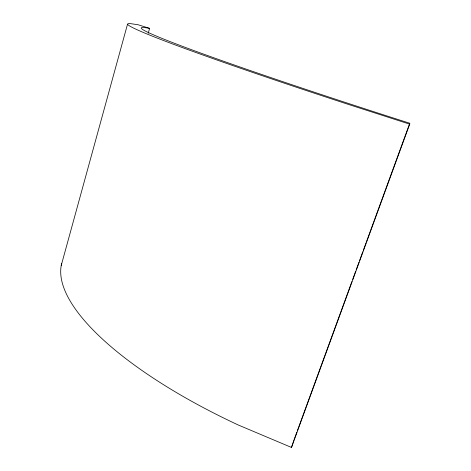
<?xml version="1.0" encoding="UTF-8"?>
<svg xmlns="http://www.w3.org/2000/svg" width="471" height="471" viewBox="0 0 471 471"><rect width="100%" height="100%" fill="white"/><g stroke="black" fill="none" stroke-linecap="round" stroke-linejoin="round"><path stroke-width="0.71" d="M409.711 124.173L409.77 123.249A279.986 9.126 17.7 0 1 149.607 28.354L138.015 24.727L129.89 23.55A295.688 9.691 17.7 0 0 349.105 104.644L409.711 124.173L291.496 447.45L238.285 425.007A274.122 91.474 21.4 0 1 61.695 263.33M61.23 265.461L127.488 24.339M148.212 33.311L149.607 28.354M291.496 447.45L292.573 444.218M292.785 443.57L293.839 440.403M294.051 439.773L296.83 432.166M297.336 430.788L351.914 281.511M352.667 279.438L355.699 271.143M356.206 269.759L358.984 262.159M359.491 260.775L362.776 251.791M363.282 250.413L366.061 242.806M366.568 241.429L409.77 123.249"/></g></svg>
